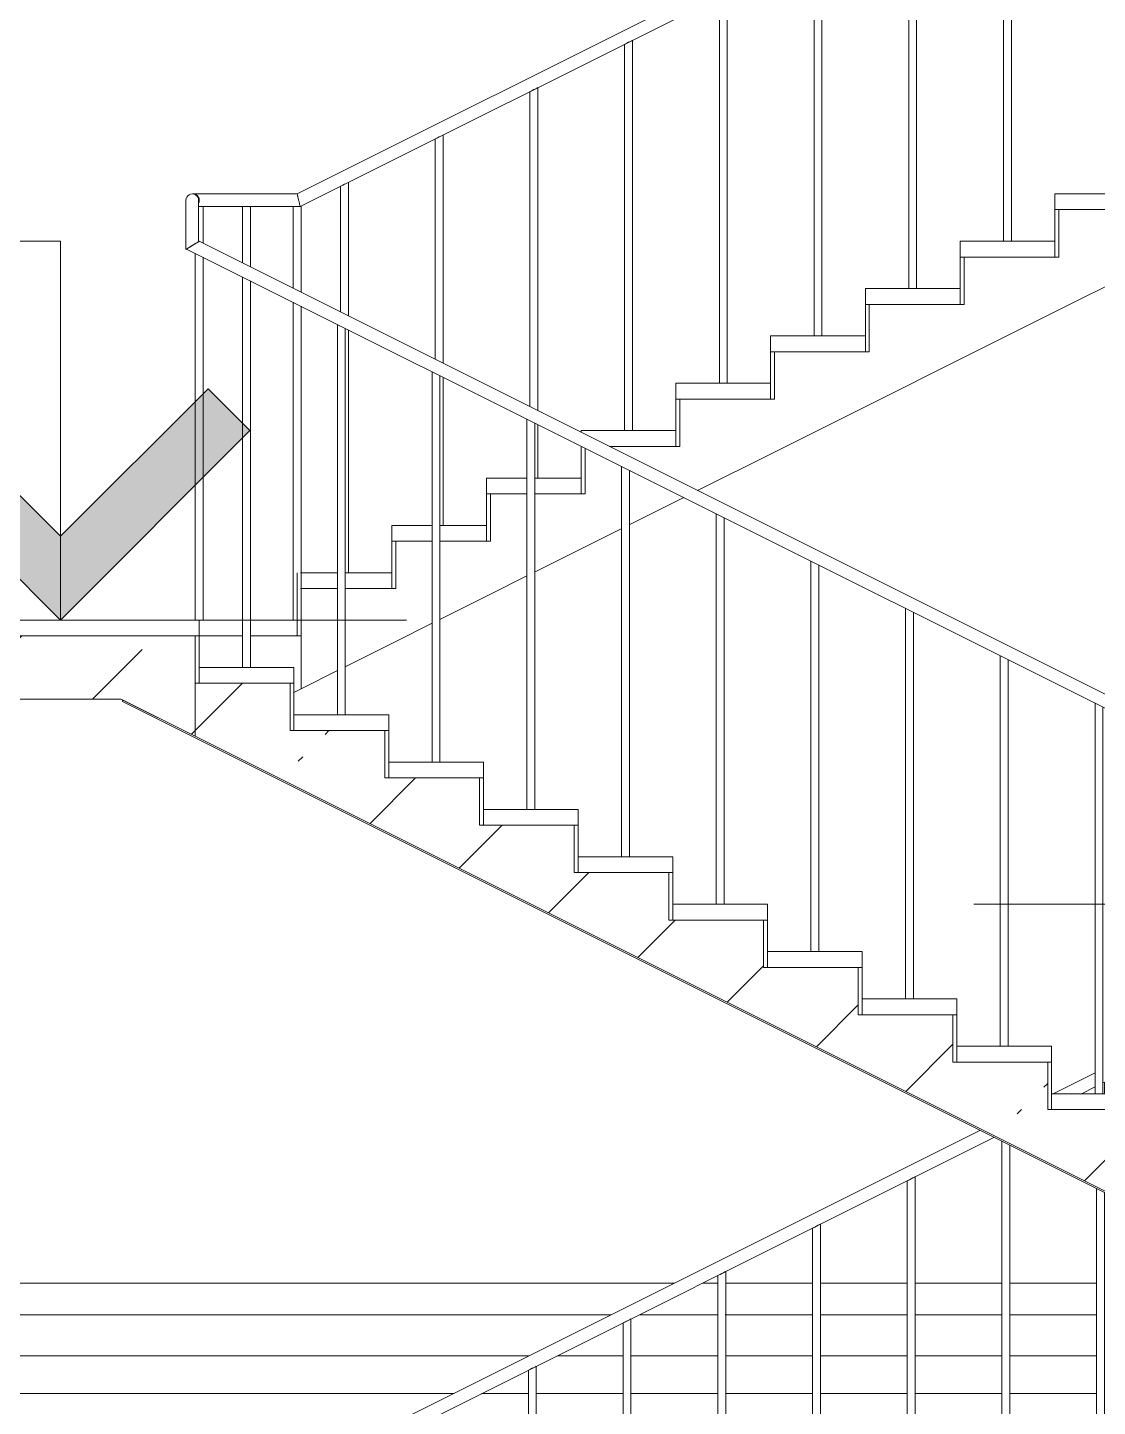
# Model space of a CAD drawing. Header units: millimetres. Extents: x -39507 to 33074, y -24219 to 30962.
# Drawn here: x -28082 to -24693, y -391 to 3977 of the extents above; entities that cross this region are included whole.
import ezdxf

# ---------------------------------------------------------------- set-up
doc = ezdxf.new("R2010")
doc.units = ezdxf.units.MM
for name, color, linetype, lineweight in [('Балясины', 7, 'Continuous', 9), ('Верхние поручни', 7, 'Continuous', 9), ('Высотные отметки', 7, 'Continuous', 9), ('Лестницы', 7, 'Continuous', 9), ('Лестницы-1', 7, 'Continuous', 18), ('Ограждение', 7, 'Continuous', 9), ('Перекрытия', 7, 'Continuous', 9), ('Проступи_подступенки', 7, 'Continuous', 18), ('Проступи_подступенки-1', 7, 'Continuous', 9), ('Стены', 7, 'Continuous', 9), ('Структура _1_', 7, 'Continuous', 18)]:
    doc.layers.add(name, color=color, linetype=linetype, lineweight=lineweight)
pattern_1 = [(45, (-2885.9, 6475), (-424.264, 424.264), [600, -100, 20, -100]), (45, (-2885.9, 6899), (-424.264, 424.264), [])]

# ---------------------------------------------------------------- blocks, each defined once
blk = doc.blocks.new('Ограждение - 25mm-6839114-Разрез 2-2')
at = {"layer": 'Балясины'}
for p, q in [((-23495.4, 26874), (-23495.4, 25650)), ((-23470.4, 25650), (-23470.4, 26886.5)), ((-23495.4, 25650), (-23482.9, 25650)), ((-23482.9, 25650), (-23493.7, 25650)), ((-23482.9, 25650), (-23470.4, 25650)), ((-23472.1, 25650), (-23482.9, 25650))]:
    blk.add_line(p, q, dxfattribs=at)
at = {"layer": 'Балясины', "flags": 128}
for points in [[(-23482.9, 26880.3), (-23488.3, 26877.6), (-23492.7, 26875.4), (-23495.1, 26874.2), (-23492.7, 26875.4), (-23488.3, 26877.6), (-23482.9, 26880.3)], [(-23482.9, 26880.3), (-23477.5, 26883), (-23473.1, 26885.2), (-23470.7, 26886.4), (-23473.1, 26885.2), (-23477.5, 26883), (-23482.9, 26880.3)]]:
    blk.add_lwpolyline(points, dxfattribs=at)
blk = doc.blocks.new('Ограждение - 25mm-V56-Разрез 2-2')
at = {"layer": 'Балясины'}
for p, q in [((-26490.4, 3774), (-26490.4, 2776.3)), ((-26465.4, 2763.8), (-26465.4, 3786.5)), ((-26465.4, 2550), (-26465.4, 2719)), ((-26475.8, 2550), (-26465.4, 2550)), ((-26467.1, 2550), (-26475.8, 2550))]:
    blk.add_line(p, q, dxfattribs=at)
at = {"layer": 'Балясины', "flags": 128}
for points in [[(-26477.9, 3780.3), (-26483.3, 3777.6), (-26487.7, 3775.4), (-26490.1, 3774.2), (-26487.7, 3775.4), (-26483.3, 3777.6), (-26477.9, 3780.3)], [(-26477.9, 3780.3), (-26472.5, 3783), (-26468.1, 3785.2), (-26465.7, 3786.4), (-26468.1, 3785.2), (-26472.5, 3783), (-26477.9, 3780.3)]]:
    blk.add_lwpolyline(points, dxfattribs=at)
blk = doc.blocks.new('Ограждение - 25mm-V57-Разрез 2-2')
at = {"layer": 'Балясины'}
for p, q in [((-26765.4, 2913.8), (-26765.4, 3636.5)), ((-26790.4, 3624), (-26790.4, 2926.3)), ((-26765.4, 2400), (-26765.4, 2869)), ((-26775.5, 2400), (-26765.4, 2400)), ((-26767.1, 2400), (-26775.5, 2400))]:
    blk.add_line(p, q, dxfattribs=at)
at = {"layer": 'Балясины', "flags": 128}
for points in [[(-26777.9, 3630.3), (-26783.3, 3627.6), (-26787.7, 3625.4), (-26790.1, 3624.2), (-26787.7, 3625.4), (-26783.3, 3627.6), (-26777.9, 3630.3)], [(-26777.9, 3630.3), (-26772.5, 3633), (-26768.1, 3635.2), (-26765.7, 3636.4), (-26768.1, 3635.2), (-26772.5, 3633), (-26777.9, 3630.3)]]:
    blk.add_lwpolyline(points, dxfattribs=at)
blk = doc.blocks.new('Ограждение - 25mm-V58-Разрез 2-2')
at = {"layer": 'Балясины'}
for p, q in [((-27090.4, 3474), (-27090.4, 3076.3)), ((-27065.4, 3063.8), (-27065.4, 3486.5)), ((-27065.4, 2250), (-27065.4, 3019)), ((-27075.4, 2250), (-27065.4, 2250)), ((-27067.1, 2250), (-27075.4, 2250))]:
    blk.add_line(p, q, dxfattribs=at)
at = {"layer": 'Балясины', "flags": 128}
for points in [[(-27077.9, 3480.3), (-27083.3, 3477.6), (-27087.7, 3475.4), (-27090.1, 3474.2), (-27087.7, 3475.4), (-27083.3, 3477.6), (-27077.9, 3480.3)], [(-27077.9, 3480.3), (-27072.5, 3483), (-27068.1, 3485.2), (-27065.7, 3486.4), (-27068.1, 3485.2), (-27072.5, 3483), (-27077.9, 3480.3)]]:
    blk.add_lwpolyline(points, dxfattribs=at)
blk = doc.blocks.new('Ограждение - 25mm-V59-Разрез 2-2')
at = {"layer": 'Балясины'}
for p, q in [((-27400.4, 3410), (-27400.4, 3231.3)), ((-27387.9, 3410), (-27400.4, 3410)), ((-27398.7, 3410), (-27387.9, 3410)), ((-27387.9, 3410), (-27377.1, 3410)), ((-27375.4, 3410), (-27387.9, 3410)), ((-27375.4, 3218.8), (-27375.4, 3410)), ((-27400.4, 3186.5), (-27400.4, 2100)), ((-27375.4, 2100), (-27375.4, 3174))]:
    blk.add_line(p, q, dxfattribs=at)
blk = doc.blocks.new('Ограждение - 25mm-V28-Разрез 2-2')
at = {"layer": 'Балясины'}
for p, q in [((-27832.9, 24710), (-27822.1, 24710)), ((-27820.4, 24710), (-27832.9, 24710)), ((-27820.4, 24593.8), (-27820.4, 24710)), ((-27845.4, 24561.5), (-27845.4, 23400)), ((-27820.4, 23400), (-27820.4, 24549)), ((-27822.1, 23400), (-27843.7, 23400)), ((-27843.7, 23400), (-27822.1, 23400))]:
    blk.add_line(p, q, dxfattribs=at)
blk = doc.blocks.new('Ограждение - 25mm-V29-Разрез 2-2')
at = {"layer": 'Балясины'}
for p, q in [((-27695.4, 24486.5), (-27695.4, 23250)), ((-27695.1, 24486.4), (-27695.1, 24486.4)), ((-27670.4, 23250), (-27670.4, 24474)), ((-27682.9, 23250), (-27693.7, 23250)), ((-27693.7, 23250), (-27682.9, 23250)), ((-27682.9, 23250), (-27672.1, 23250)), ((-27672.1, 23250), (-27682.9, 23250))]:
    blk.add_line(p, q, dxfattribs=at)
blk = doc.blocks.new('Ограждение - 25mm-V42-Разрез 2-2')
at = {"layer": 'Балясины'}
for p, q in [((-25900.4, 19236.5), (-25900.4, 18000)), ((-25900.1, 19236.4), (-25900.1, 19236.4)), ((-25875.4, 18000), (-25875.4, 19224)), ((-25887.9, 18000), (-25898.1, 18000)), ((-25898.1, 18000), (-25887.9, 18000)), ((-25887.9, 18000), (-25877.1, 18000)), ((-25877.1, 18000), (-25887.9, 18000))]:
    blk.add_line(p, q, dxfattribs=at)
blk = doc.blocks.new('Ограждение - 25mm-V30-Разрез 2-2')
at = {"layer": 'Балясины'}
for p, q in [((-25895.4, 23586.5), (-25895.4, 22350)), ((-25895.1, 23586.4), (-25895.1, 23586.4)), ((-25870.4, 22350), (-25870.4, 23574)), ((-25882.9, 22350), (-25893.7, 22350)), ((-25893.7, 22350), (-25882.9, 22350)), ((-25882.9, 22350), (-25872.1, 22350)), ((-25872.1, 22350), (-25882.9, 22350))]:
    blk.add_line(p, q, dxfattribs=at)
blk = doc.blocks.new('Ограждение - 25mm-V62-Разрез 2-2')
at = {"layer": 'Балясины'}
for p, q in [((-24670.4, 600), (-24670.4, 636.5)), ((-24695.4, 298.9), (-24695.4, -600)), ((-24670.4, -600), (-24670.4, 286.4)), ((-24695.4, -600), (-24682.9, -600)), ((-24682.9, -600), (-24693.7, -600)), ((-24682.9, -600), (-24670.4, -600)), ((-24672.1, -600), (-24682.9, -600))]:
    blk.add_line(p, q, dxfattribs=at)
at = {"layer": 'Балясины', "flags": 128}
blk.add_lwpolyline([(-24673.1, 635.2), (-24670.7, 636.4), (-24673.1, 635.2)], dxfattribs=at)
blk = doc.blocks.new('Ограждение - 25mm-V63-Разрез 2-2')
at = {"layer": 'Балясины'}
for p, q in [((-24995.4, 448.9), (-24995.4, -750)), ((-24970.4, -750), (-24970.4, 436.4)), ((-24995.4, -750), (-24982.9, -750)), ((-24982.9, -750), (-24993.7, -750)), ((-24982.9, -750), (-24970.4, -750)), ((-24972.1, -750), (-24982.9, -750))]:
    blk.add_line(p, q, dxfattribs=at)
blk = doc.blocks.new('Ограждение - 25mm-V64-Разрез 2-2')
at = {"layer": 'Балясины'}
for p, q in [((-26495.4, -276), (-26495.4, -1421.5)), ((-26470.4, -1434.5), (-26470.4, -263.5)), ((-26470.4, -1500), (-26470.4, -1477.7)), ((-26475.5, -1500), (-26470.4, -1500)), ((-26472.1, -1500), (-26475.5, -1500))]:
    blk.add_line(p, q, dxfattribs=at)
at = {"layer": 'Балясины', "flags": 128}
for points in [[(-26482.9, -269.7), (-26488.3, -272.4), (-26492.7, -274.6), (-26495.1, -275.8), (-26492.7, -274.6), (-26488.3, -272.4), (-26482.9, -269.7)], [(-26482.9, -269.7), (-26477.5, -267), (-26473.1, -264.8), (-26470.7, -263.6), (-26473.1, -264.8), (-26477.5, -267), (-26482.9, -269.7)]]:
    blk.add_lwpolyline(points, dxfattribs=at)
blk = doc.blocks.new('Ограждение - 25mm-V83-Разрез 2-2')
at = {"layer": 'Балясины'}
for p, q in [((-27240.4, 3410), (-27240.4, 3151.3)), ((-27227.9, 3410), (-27240.4, 3410)), ((-27238.7, 3410), (-27227.9, 3410)), ((-27227.9, 3410), (-27217.1, 3410)), ((-27215.4, 3410), (-27227.9, 3410)), ((-27215.4, 3138.8), (-27215.4, 3410)), ((-27240.4, 3106.5), (-27240.4, 2100)), ((-27215.4, 2100), (-27215.4, 3094)), ((-27240.4, 2100), (-27227.9, 2100)), ((-27227.9, 2100), (-27238.7, 2100)), ((-27227.9, 2100), (-27215.4, 2100))]:
    blk.add_line(p, q, dxfattribs=at)
blk = doc.blocks.new('Ограждение - 25mm-6838892-Разрез 2-2')
at = {"layer": 'Балясины'}
for p, q in [((-27832.9, 24710), (-27822.1, 24710)), ((-27822.1, 24710), (-27832.9, 24710)), ((-27820.4, 24593.8), (-27820.4, 24710)), ((-27845.4, 24561.5), (-27845.4, 23400)), ((-27820.4, 23400), (-27820.4, 24549)), ((-27822.1, 23400), (-27843.7, 23400)), ((-27843.7, 23400), (-27822.1, 23400))]:
    blk.add_line(p, q, dxfattribs=at)
blk = doc.blocks.new('Ограждение - 25mm-6838888-Разрез 2-2')
at = {"layer": 'Балясины'}
for p, q in [((-27845.4, 24561.5), (-27845.4, 23400)), ((-27845.1, 24561.4), (-27845.1, 24561.4)), ((-27820.4, 23400), (-27820.4, 24549)), ((-27832.9, 23400), (-27843.7, 23400)), ((-27843.7, 23400), (-27832.9, 23400)), ((-27832.9, 23400), (-27820.4, 23400)), ((-27822.1, 23400), (-27832.9, 23400))]:
    blk.add_line(p, q, dxfattribs=at)
blk = doc.blocks.new('Ограждение - Ограждение-6819977-Разрез 2-2')
for name, p in [('Ограждение - 25mm-6839114-Разрез 2-2', (-1495, -22350)), ('Ограждение - 25mm-6839114-Разрез 2-2', (-1795, -22500)), ('Ограждение - 25mm-6839114-Разрез 2-2', (-2095, -22650)), ('Ограждение - 25mm-6839114-Разрез 2-2', (-2395, -22800)), ('Ограждение - 25mm-6839114-Разрез 2-2', (-2695, -22950)), ('Ограждение - 25mm-V56-Разрез 2-2', (0, 0)), ('Ограждение - 25mm-V57-Разрез 2-2', (0, 0)), ('Ограждение - 25mm-V58-Разрез 2-2', (0, 0)), ('Ограждение - 25mm-V28-Разрез 2-2', (295, -21300)), ('Ограждение - 25mm-6838892-Разрез 2-2', (295, -21300)), ('Ограждение - 25mm-V59-Разрез 2-2', (0, 0)), ('Ограждение - 25mm-V83-Разрез 2-2', (0, 0)), ('Ограждение - 25mm-6838888-Разрез 2-2', (295, -21300)), ('Ограждение - 25mm-V29-Разрез 2-2', (295, -21300)), ('Ограждение - 25mm-V29-Разрез 2-2', (595, -21450)), ('Ограждение - 25mm-V29-Разрез 2-2', (895, -21600)), ('Ограждение - 25mm-V29-Разрез 2-2', (1195, -21750)), ('Ограждение - 25mm-V29-Разрез 2-2', (1495, -21900)), ('Ограждение - 25mm-V42-Разрез 2-2', (0, -16800)), ('Ограждение - 25mm-V30-Разрез 2-2', (295, -21300)), ('Ограждение - 25mm-V30-Разрез 2-2', (595, -21450)), ('Ограждение - 25mm-V30-Разрез 2-2', (895, -21600)), ('Ограждение - 25mm-V30-Разрез 2-2', (1195, -21750)), ('Ограждение - 25mm-V62-Разрез 2-2', (0, 0)), ('Ограждение - 25mm-V63-Разрез 2-2', (0, 0)), ('Ограждение - 25mm-6839114-Разрез 2-2', (-1800, -26550)), ('Ограждение - 25mm-6839114-Разрез 2-2', (-2100, -26700)), ('Ограждение - 25mm-6839114-Разрез 2-2', (-2400, -26850)), ('Ограждение - 25mm-6839114-Разрез 2-2', (-2700, -27000)), ('Ограждение - 25mm-V64-Разрез 2-2', (0, 0))]:
    blk.add_blockref(name, p)
blk = doc.blocks.new('Тип верхнего поручня - Верхний поручень_Внутренний_-6840876-Разрез 2-2')
at = {"layer": 'Верхние поручни'}
for p, q in [((-24906.8, 4610.5), (-27227.9, 3450)), ((-27218.4, 3410), (-24862.1, 4588.2)), ((-27580, 3430), (-27580, 3274)), ((-27227.9, 3450), (-27557.9, 3450)), ((-27540.1, 3410), (-27218.4, 3410)), ((-27540, 3298.7), (-27540, 3430)), ((-23637.9, 1350), (-27537.9, 3300)), ((-27577.9, 3275.3), (-23655.8, 1314.2)), ((-24700.4, 666.3), (-24832.9, 600)), ((-24743.4, 600), (-24700.4, 621.5)), ((-25065.2, 483.8), (-27532.9, -750)), ((-27515, -785.8), (-25020.5, 461.5))]:
    blk.add_line(p, q, dxfattribs=at)
at = {"layer": 'Верхние поручни', "flags": 128}
for points in [[(-27580, 3430), (-27579.3, 3435.2), (-27577.3, 3440), (-27574.1, 3444.1), (-27570, 3447.3), (-27565.2, 3449.3), (-27560, 3450)], [(-27560, 3450), (-27554.8, 3449.3), (-27550, 3447.3), (-27545.8, 3444.1), (-27542.7, 3440), (-27540.7, 3435.2), (-27540, 3430)], [(-27537.9, 3430), (-27538.6, 3435.2), (-27540.6, 3440), (-27543.7, 3444.1), (-27547.9, 3447.3), (-27552.7, 3449.3), (-27557.9, 3450)], [(-27539.9, 3421.2), (-27538.6, 3424.8), (-27537.9, 3430)], [(-27560, 3286.3), (-27565.2, 3283.1), (-27570, 3280.2), (-27574.1, 3277.6), (-27577.3, 3275.6), (-27579.3, 3274.4), (-27580, 3274)], [(-27577.3, 3275.6), (-27574.1, 3277.6), (-27570, 3280.2), (-27565.2, 3283.1), (-27560, 3286.3)], [(-27557.9, 3287.6), (-27563.1, 3284.4), (-27567.9, 3281.5), (-27572, 3278.9), (-27575.2, 3276.9)], [(-27575.2, 3276.9), (-27572, 3278.9), (-27567.9, 3281.5), (-27563.1, 3284.4), (-27557.9, 3287.6)], [(-27560, 3286.3), (-27554.8, 3289.5), (-27550, 3292.5), (-27545.8, 3295.1), (-27542.7, 3297)], [(-27542.7, 3297), (-27545.8, 3295.1), (-27550, 3292.5), (-27554.8, 3289.5), (-27560, 3286.3)], [(-27557.9, 3287.6), (-27552.7, 3290.8), (-27547.9, 3293.8), (-27543.7, 3296.4), (-27540.6, 3298.3), (-27538.6, 3299.6), (-27537.9, 3300)], [(-27540.6, 3298.3), (-27543.7, 3296.4), (-27547.9, 3293.8), (-27552.7, 3290.8), (-27557.9, 3287.6)]]:
    blk.add_lwpolyline(points, dxfattribs=at)
at = {"layer": 'Верхние поручни'}
for points, knots in [([(-27537.9, 3430), (-27537.9, 3431.7), (-27538.2, 3434.4), (-27539.3, 3437.7), (-27540.5, 3440), (-27541.7, 3441.8), (-27542.8, 3443.2), (-27544, 3444.5), (-27545.7, 3445.9), (-27547.5, 3447.1), (-27549, 3448), (-27550.2, 3448.5), (-27551.4, 3449), (-27552.7, 3449.3), (-27554, 3449.6), (-27555.3, 3449.8), (-27556.6, 3450), (-27557.4, 3450), (-27557.9, 3450)], [0, 0, 0, 0, 0.0833333, 0.125, 0.1666667, 0.2083333, 0.2291667, 0.25, 0.2916667, 0.3333333, 0.3541667, 0.375, 0.3958333, 0.4166667, 0.4375, 0.4583333, 0.4791667, 0.5, 0.5, 0.5, 0.5]), ([(-27539.9, 3421.2), (-27539.7, 3421.6), (-27539.2, 3422.8), (-27538.2, 3425.6), (-27537.9, 3428.3), (-27537.9, 3430)], [0.8551397, 0.8551397, 0.8551397, 0.8551397, 0.875, 0.9166667, 1, 1, 1, 1]), ([(-27223.2, 3430), (-27223.6, 3431.7), (-27224.4, 3435.2), (-27225.5, 3440.1), (-27226.5, 3444.3), (-27227.5, 3448.6), (-27227.9, 3450), (-27227.9, 3450)], [0, 0, 0, 0, 0.0833333, 0.1666667, 0.25, 0.3333333, 0.5, 0.5, 0.5, 0.5]), ([(-27218.4, 3410), (-27218.4, 3410), (-27218.8, 3411.4), (-27219.8, 3415.7), (-27220.8, 3419.9), (-27221.9, 3424.8), (-27222.7, 3428.3), (-27223.2, 3430)], [0.5, 0.5, 0.5, 0.5, 0.6666667, 0.75, 0.8333333, 0.9166667, 1, 1, 1, 1])]:
    blk.add_open_spline(points, degree=3, knots=knots, dxfattribs=at)
for points in [[(-27227.2, 3447.3), (-27227, 3446.4), (-27226.5, 3444.3), (-27225.5, 3440.1), (-27224.4, 3435.2), (-27223.6, 3431.7), (-27223.2, 3430)], [(-27223.2, 3430), (-27222.7, 3428.3), (-27221.9, 3424.8), (-27220.8, 3419.9), (-27219.8, 3415.7), (-27219.3, 3413.6), (-27219.1, 3412.7)]]:
    blk.add_open_spline(points, degree=3, dxfattribs=at)
blk = doc.blocks.new('Высотные отметки - Высотная отметка - Стрелка-4455449-Разрез 2-2')
at = {"layer": 'Высотные отметки'}
blk.add_hatch(color=256, dxfattribs=at).paths.add_polyline_path([(-36565.6, -5267.2), (-36098.4, -5734.3), (-35631.2, -5267.2), (-35498.4, -5400), (-36098.4, -6000), (-36698.4, -5400)], flags=0)
for p, q in [((-36098.4, -4800), (-39098.4, -4800)), ((-36098.4, -6000), (-36098.4, -4800)), ((-36565.6, -5267.2), (-36698.4, -5400)), ((-36098.4, -5734.3), (-36565.6, -5267.2)), ((-35631.2, -5267.2), (-36098.4, -5734.3)), ((-35498.4, -5400), (-35631.2, -5267.2)), ((-36698.4, -5400), (-36098.4, -6000)), ((-36098.4, -6000), (-35498.4, -5400)), ((-35002.8, -6000), (-36395.1, -6000))]:
    blk.add_line(p, q, dxfattribs=at)

msp = doc.modelspace()

# ---------------------------------------------------------------- hatches: boundary and pattern name
at = {"layer": 'Лестницы'}
h = msp.add_hatch(dxfattribs=at)
h.set_pattern_fill('FP_2', color=256, style=0, pattern_type=2)
h.set_pattern_definition(pattern_1)
h.paths.add_polyline_path([(-27550.4, 1732.3), (-27550.4, 2050), (-29332.9, 2050), (-29332.9, 1850), (-27785.8, 1850), (-27599.1, 1756.7)], flags=0)
h = msp.add_hatch(dxfattribs=at)
h.set_pattern_fill('FP_2', color=256, style=0, pattern_type=2)
h.set_pattern_definition(pattern_1)
h.paths.add_polyline_path([(-23650.4, -217.7), (-23650.4, 100), (-23950.4, 100), (-23950.4, 250), (-24250.4, 250.8), (-24250.4, 400), (-24550.4, 400), (-24550.4, 550), (-24850.4, 550), (-24850.4, 700), (-25150.4, 700), (-25150.4, 850), (-25450.4, 850), (-25450.4, 1000), (-25750.4, 1000), (-25750.4, 1150), (-26050.4, 1150), (-26050.4, 1300), (-26350.4, 1300), (-26350.4, 1450), (-26650.4, 1450), (-26650.4, 1600), (-26950.4, 1600), (-26950.4, 1750), (-27250.4, 1750), (-27250.4, 1900), (-27550.4, 1900), (-27550.4, 1732.3), (-23711.1, -187.3)], flags=0)

# ---------------------------------------------------------------- linework, layer by layer
at = {"layer": 'Высотные отметки'}
for p, q in [((-27650.1, 2100), (-27977.4, 2100)), ((-27589.7, 2100), (-27650.1, 2100))]:
    msp.add_line(p, q, dxfattribs=at)
at = {"layer": 'Лестницы'}
for p, q in [((-24815.4, 3400), (-24515.4, 3400)), ((-24815.4, 3250), (-24815.4, 3400)), ((-25115.4, 3250), (-24815.4, 3250)), ((-25115.4, 3100), (-25115.4, 3250)), ((-24815.4, 3082.3), (-24515.4, 3232.3)), ((-25415.4, 3100), (-25115.4, 3100)), ((-25415.4, 2950), (-25415.4, 3100)), ((-25115.4, 2932.3), (-24815.4, 3082.3)), ((-25715.4, 2950), (-25415.4, 2950)), ((-25715.4, 2800), (-25715.4, 2950)), ((-25415.4, 2782.3), (-25115.4, 2932.3)), ((-26015.4, 2800), (-25715.4, 2800)), ((-26015.4, 2650), (-26015.4, 2800)), ((-25715.4, 2632.3), (-25415.4, 2782.3)), ((-26315.4, 2500), (-26315.4, 2644)), ((-26237.9, 2650), (-26015.4, 2650)), ((-25959.7, 2510.1), (-25715.4, 2632.3)), ((-26615.4, 2500), (-26499.8, 2500)), ((-26615.4, 2350), (-26615.4, 2500)), ((-26475.9, 2500), (-26315.4, 2500)), ((-26175.9, 2402), (-26015.4, 2482.3)), ((-26015.4, 2482.3), (-26002.9, 2488.5)), ((-26315.4, 2332.3), (-26199.8, 2390.1)), ((-26915.4, 2350), (-26800.2, 2350)), ((-26915.4, 2200), (-26915.4, 2350)), ((-26775.6, 2350), (-26615.4, 2350)), ((-26475.6, 2252.2), (-26315.4, 2332.3)), ((-26615.4, 2182.3), (-26500.2, 2239.9)), ((-27215.4, 2200), (-27100.3, 2200)), ((-27215.4, 1882.3), (-27215.4, 2200)), ((-27075.5, 2200), (-26915.4, 2200)), ((-26775.5, 2102.2), (-26615.4, 2182.3)), ((-26915.4, 2032.3), (-26800.3, 2089.9)), ((-27550.4, 2050), (-27537.9, 2050)), ((-27550.4, 1850), (-27550.4, 2050)), ((-27537.9, 2050), (-27400.4, 2050)), ((-27537.9, 2050), (-27537.9, 1900)), ((-27537.9, 1900), (-27537.9, 2050)), ((-27375.4, 2050), (-27280, 2050)), ((-27280, 2050), (-27227.9, 2050)), ((-27227.9, 2050), (-27215.4, 2050)), ((-27215.4, 1882.3), (-27215.4, 2050)), ((-27075.4, 1952.3), (-26915.4, 2032.3)), ((-27215.4, 1882.3), (-27100.3, 1939.8)), ((-27227.9, 1876), (-27215.4, 1882.3)), ((-27237.9, 1871), (-27227.9, 1876))]:
    msp.add_line(p, q, dxfattribs=at)
at = {"layer": 'Лестницы-1'}
for p, q in [((-27550.4, 2050), (-29332.9, 2050)), ((-27550.4, 1732.3), (-27550.4, 2050)), ((-27250.4, 1900), (-27550.4, 1900)), ((-27550.4, 1900), (-27550.4, 1732.3)), ((-27250.4, 1750), (-27250.4, 1900)), ((-29332.9, 1850), (-27785.8, 1850)), ((-27785.8, 1850), (-27550.4, 1732.3)), ((-26950.4, 1750), (-27250.4, 1750)), ((-26950.4, 1600), (-26950.4, 1750)), ((-27550.4, 1732.3), (-23650.4, -217.7)), ((-26650.4, 1600), (-26950.4, 1600)), ((-26650.4, 1450), (-26650.4, 1600)), ((-26350.4, 1450), (-26650.4, 1450)), ((-26350.4, 1300), (-26350.4, 1450)), ((-26050.4, 1300), (-26350.4, 1300)), ((-26050.4, 1150), (-26050.4, 1300)), ((-25750.4, 1150), (-26050.4, 1150)), ((-25750.4, 1000), (-25750.4, 1150)), ((-25450.4, 1000), (-25750.4, 1000)), ((-25450.4, 850), (-25450.4, 1000)), ((-25150.4, 850), (-25450.4, 850)), ((-25150.4, 700), (-25150.4, 850)), ((-24850.4, 700), (-25150.4, 700)), ((-24850.4, 550), (-24850.4, 700)), ((-24550.4, 550), (-24850.4, 550))]:
    msp.add_line(p, q, dxfattribs=at)
at = {"layer": 'Перекрытия'}
for p, q in [((-26232.9, -100), (-31682.9, -100)), ((-26232.9, -100), (-31382.9, -100)), ((-28482.9, -100), (-26882.9, -100)), ((-26682.9, -100), (-26232.9, -100)), ((-25894.9, -100), (-26143.4, -100)), ((-25894.9, -100), (-26143.4, -100)), ((-26143.4, -100), (-25894.9, -100)), ((-26072.6, -100), (-25896.1, -100)), ((-25894.9, -100), (-26072.6, -100)), ((-26022.9, -100), (-25895.2, -100)), ((-25871.6, -100), (-25595, -100)), ((-25871.6, -100), (-25832.3, -100)), ((-25832.3, -100), (-25870.8, -100)), ((-25594.8, -100), (-25870.8, -100)), ((-25632.9, -100), (-25870.8, -100)), ((-25870.8, -100), (-25594.8, -100)), ((-25571.5, -100), (-25295.4, -100)), ((-25295.2, -100), (-25571, -100)), ((-25571, -100), (-25295.2, -100)), ((-25271, -100), (-24996, -100)), ((-24995.2, -100), (-25270.6, -100)), ((-25270.6, -100), (-24995.2, -100)), ((-24970.9, -100), (-24696.1, -100)), ((-24695.3, -100), (-24970.5, -100)), ((-24970.5, -100), (-24695.3, -100)), ((-29332.9, -230), (-26492.9, -230)), ((-29332.9, -230), (-26492.9, -230)), ((-26403.4, -230), (-26194.9, -230)), ((-26403.4, -230), (-26194.9, -230)), ((-26170.8, -230), (-25894.8, -230)), ((-26170.8, -230), (-25894.8, -230)), ((-25871, -230), (-25632.9, -230)), ((-25871, -230), (-25595.2, -230)), ((-25570.6, -230), (-25295.2, -230)), ((-25270.5, -230), (-24995.2, -230)), ((-24970.5, -230), (-24695.3, -230))]:
    msp.add_line(p, q, dxfattribs=at)
at = {"layer": 'Проступи_подступенки'}
for p, q in [((-27537.9, 2100), (-29332.9, 2100)), ((-27537.9, 2050), (-27537.9, 2100)), ((-29332.9, 2050), (-27537.9, 2050)), ((-27537.9, 2050), (-27550.4, 2050)), ((-27550.4, 2050), (-27550.4, 1900)), ((-27537.9, 1900), (-27537.9, 2050)), ((-27237.9, 1950), (-27537.9, 1950)), ((-27537.9, 1950), (-27537.9, 1900)), ((-27237.9, 1900), (-27237.9, 1950)), ((-27550.4, 1900), (-27537.9, 1900)), ((-27537.9, 1900), (-27237.9, 1900)), ((-27237.9, 1900), (-27250.4, 1900)), ((-27250.4, 1900), (-27250.4, 1750)), ((-27237.9, 1750), (-27237.9, 1900)), ((-26937.9, 1800), (-27237.9, 1800)), ((-27237.9, 1800), (-27237.9, 1750)), ((-26937.9, 1750), (-26937.9, 1800)), ((-27250.4, 1750), (-27237.9, 1750)), ((-27237.9, 1750), (-26937.9, 1750)), ((-26937.9, 1750), (-26950.4, 1750)), ((-26950.4, 1750), (-26950.4, 1600)), ((-26937.9, 1600), (-26937.9, 1750)), ((-26637.9, 1650), (-26937.9, 1650)), ((-26937.9, 1650), (-26937.9, 1600)), ((-26637.9, 1600), (-26637.9, 1650)), ((-26950.4, 1600), (-26937.9, 1600)), ((-26937.9, 1600), (-26637.9, 1600)), ((-26637.9, 1600), (-26650.4, 1600)), ((-26650.4, 1600), (-26650.4, 1450)), ((-26637.9, 1450), (-26637.9, 1600)), ((-26337.9, 1500), (-26637.9, 1500)), ((-26637.9, 1500), (-26637.9, 1450)), ((-26337.9, 1450), (-26337.9, 1500)), ((-26650.4, 1450), (-26637.9, 1450)), ((-26637.9, 1450), (-26337.9, 1450)), ((-26337.9, 1450), (-26350.4, 1450)), ((-26350.4, 1450), (-26350.4, 1300)), ((-26337.9, 1300), (-26337.9, 1450)), ((-26037.9, 1350), (-26337.9, 1350)), ((-26337.9, 1350), (-26337.9, 1300)), ((-26037.9, 1300), (-26037.9, 1350)), ((-26350.4, 1300), (-26337.9, 1300)), ((-26337.9, 1300), (-26037.9, 1300)), ((-26037.9, 1300), (-26050.4, 1300)), ((-26050.4, 1300), (-26050.4, 1150)), ((-26037.9, 1150), (-26037.9, 1300)), ((-25737.9, 1200), (-26037.9, 1200)), ((-26037.9, 1200), (-26037.9, 1150)), ((-25737.9, 1150), (-25737.9, 1200)), ((-26050.4, 1150), (-26037.9, 1150)), ((-26037.9, 1150), (-25737.9, 1150)), ((-25737.9, 1150), (-25750.4, 1150)), ((-25750.4, 1150), (-25750.4, 1000)), ((-25737.9, 1000), (-25737.9, 1150)), ((-25437.9, 1050), (-25737.9, 1050)), ((-25737.9, 1050), (-25737.9, 1000)), ((-25437.9, 1000), (-25437.9, 1050)), ((-25750.4, 1000), (-25737.9, 1000)), ((-25737.9, 1000), (-25437.9, 1000)), ((-25437.9, 1000), (-25450.4, 1000)), ((-25450.4, 1000), (-25450.4, 850)), ((-25437.9, 850), (-25437.9, 1000)), ((-25137.9, 900), (-25437.9, 900)), ((-25437.9, 900), (-25437.9, 850)), ((-25137.9, 850), (-25137.9, 900)), ((-25450.4, 850), (-25437.9, 850)), ((-25437.9, 850), (-25137.9, 850)), ((-25137.9, 850), (-25150.4, 850)), ((-25150.4, 850), (-25150.4, 700)), ((-25137.9, 700), (-25137.9, 850)), ((-24837.9, 750), (-25137.9, 750)), ((-25137.9, 750), (-25137.9, 700)), ((-24837.9, 700), (-24837.9, 750)), ((-25150.4, 700), (-25137.9, 700)), ((-25137.9, 700), (-24837.9, 700)), ((-24837.9, 700), (-24850.4, 700)), ((-24850.4, 700), (-24850.4, 550)), ((-24837.9, 550), (-24837.9, 700)), ((-24537.9, 600), (-24837.9, 600)), ((-24837.9, 600), (-24837.9, 550)), ((-24850.4, 550), (-24837.9, 550)), ((-24837.9, 550), (-24537.9, 550))]:
    msp.add_line(p, q, dxfattribs=at)
at = {"layer": 'Проступи_подступенки-1'}
for p, q in [((-24827.9, 3450), (-24527.9, 3450)), ((-24827.9, 3450), (-24827.9, 3400)), ((-24827.9, 3400), (-24827.9, 3250)), ((-24815.4, 3400), (-24827.9, 3400)), ((-24527.9, 3400), (-24827.9, 3400)), ((-24815.4, 3250), (-24815.4, 3400)), ((-25127.9, 3300), (-24827.9, 3300)), ((-25127.9, 3300), (-25127.9, 3250)), ((-24827.9, 3250), (-24827.9, 3300)), ((-25127.9, 3250), (-25127.9, 3100)), ((-25115.4, 3250), (-25127.9, 3250)), ((-24827.9, 3250), (-25127.9, 3250)), ((-25115.4, 3100), (-25115.4, 3250)), ((-24827.9, 3250), (-24815.4, 3250)), ((-25427.9, 3150), (-25127.9, 3150)), ((-25427.9, 3150), (-25427.9, 3100)), ((-25127.9, 3100), (-25127.9, 3150)), ((-25427.9, 3100), (-25427.9, 2950)), ((-25415.4, 3100), (-25427.9, 3100)), ((-25127.9, 3100), (-25427.9, 3100)), ((-25415.4, 2950), (-25415.4, 3100)), ((-25127.9, 3100), (-25115.4, 3100)), ((-25727.9, 3000), (-25427.9, 3000)), ((-25727.9, 3000), (-25727.9, 2950)), ((-25427.9, 2950), (-25427.9, 3000)), ((-25727.9, 2950), (-25727.9, 2800)), ((-25715.4, 2950), (-25727.9, 2950)), ((-25427.9, 2950), (-25727.9, 2950)), ((-25715.4, 2800), (-25715.4, 2950)), ((-25427.9, 2950), (-25415.4, 2950)), ((-26027.9, 2850), (-25727.9, 2850)), ((-26027.9, 2850), (-26027.9, 2800)), ((-25727.9, 2800), (-25727.9, 2850)), ((-26027.9, 2800), (-26027.9, 2650)), ((-26015.4, 2800), (-26027.9, 2800)), ((-25727.9, 2800), (-26027.9, 2800)), ((-26015.4, 2650), (-26015.4, 2800)), ((-25727.9, 2800), (-25715.4, 2800)), ((-26327.9, 2700), (-26027.9, 2700)), ((-26327.9, 2700), (-26327.9, 2695)), ((-26027.9, 2650), (-26027.9, 2700)), ((-26327.9, 2650), (-26327.9, 2500)), ((-26315.4, 2500), (-26315.4, 2644)), ((-26027.9, 2650), (-26237.9, 2650)), ((-26027.9, 2650), (-26015.4, 2650)), ((-26627.9, 2550), (-26499.9, 2550)), ((-26627.9, 2550), (-26627.9, 2500)), ((-26475.9, 2550), (-26327.9, 2550)), ((-26327.9, 2500), (-26327.9, 2550)), ((-26627.9, 2500), (-26627.9, 2350)), ((-26615.4, 2500), (-26627.9, 2500)), ((-26499.8, 2500), (-26627.9, 2500)), ((-26615.4, 2350), (-26615.4, 2500)), ((-26327.9, 2500), (-26475.9, 2500)), ((-26327.9, 2500), (-26315.4, 2500)), ((-26927.9, 2400), (-26800.2, 2400)), ((-26927.9, 2400), (-26927.9, 2350)), ((-26775.6, 2400), (-26627.9, 2400)), ((-26627.9, 2350), (-26627.9, 2400)), ((-26927.9, 2350), (-26927.9, 2200)), ((-26915.4, 2350), (-26927.9, 2350)), ((-26800.2, 2350), (-26927.9, 2350)), ((-26915.4, 2200), (-26915.4, 2350)), ((-26627.9, 2350), (-26775.6, 2350)), ((-26627.9, 2350), (-26615.4, 2350)), ((-27227.9, 2200), (-27227.9, 2250)), ((-27217.1, 2250), (-27100.3, 2250)), ((-27075.5, 2250), (-26927.9, 2250)), ((-26927.9, 2200), (-26927.9, 2250)), ((-27227.9, 2200), (-27227.9, 2050)), ((-27100.3, 2200), (-27217.4, 2200)), ((-27215.4, 2050), (-27215.4, 2200)), ((-26927.9, 2200), (-27075.5, 2200)), ((-26927.9, 2200), (-26915.4, 2200)), ((-27537.9, 2100), (-27400.3, 2100)), ((-27537.9, 2050), (-27537.9, 2100)), ((-27375.4, 2100), (-27227.9, 2100)), ((-27227.9, 2050), (-27227.9, 2100)), ((-27400.4, 2050), (-27537.9, 2050)), ((-27227.9, 2050), (-27375.4, 2050)), ((-27227.9, 2050), (-27215.4, 2050))]:
    msp.add_line(p, q, dxfattribs=at)
at = {"layer": 'Стены'}
for p, q in [((-29332.9, 0), (-26032.9, 0)), ((-25943.4, 0), (-25895, 0)), ((-25870.7, 0), (-25594.9, 0)), ((-25570.9, 0), (-25294.7, 0)), ((-25271.1, 0), (-24995.2, 0)), ((-24970.6, 0), (-24695.2, 0)), ((-26732.9, -350), (-31380.9, -350)), ((-26495, -350), (-26643.4, -350)), ((-26194.8, -350), (-26470.8, -350)), ((-25895.2, -350), (-26171, -350)), ((-25595.2, -350), (-25870.6, -350)), ((-25295.2, -350), (-25570.6, -350)), ((-24995.3, -350), (-25270.5, -350)), ((-24695.3, -350), (-24970.5, -350))]:
    msp.add_line(p, q, dxfattribs=at)
at = {"layer": 'Структура _1_'}
for p, q in [((-23585.8, -250.4), (-27780.8, 1847.5)), ((-27780.8, 1847.5), (-27780.8, 1841.9)), ((-27780.8, 1841.9), (-23585.8, -256))]:
    msp.add_line(p, q, dxfattribs=at)

# ---------------------------------------------------------------- block references
at = {"layer": 'Верхние поручни'}
msp.add_blockref('Тип верхнего поручня - Верхний поручень_Внутренний_-6840876-Разрез 2-2', (0, 0), dxfattribs=at)
at = {"layer": 'Высотные отметки'}
for p in [(8121, 8100), (14014.5, 6000)]:
    msp.add_blockref('Высотные отметки - Высотная отметка - Стрелка-4455449-Разрез 2-2', p, dxfattribs=at)
at = {"layer": 'Ограждение'}
msp.add_blockref('Ограждение - Ограждение-6819977-Разрез 2-2', (0, 0), dxfattribs=at)

doc.saveas('drawing.dxf')
